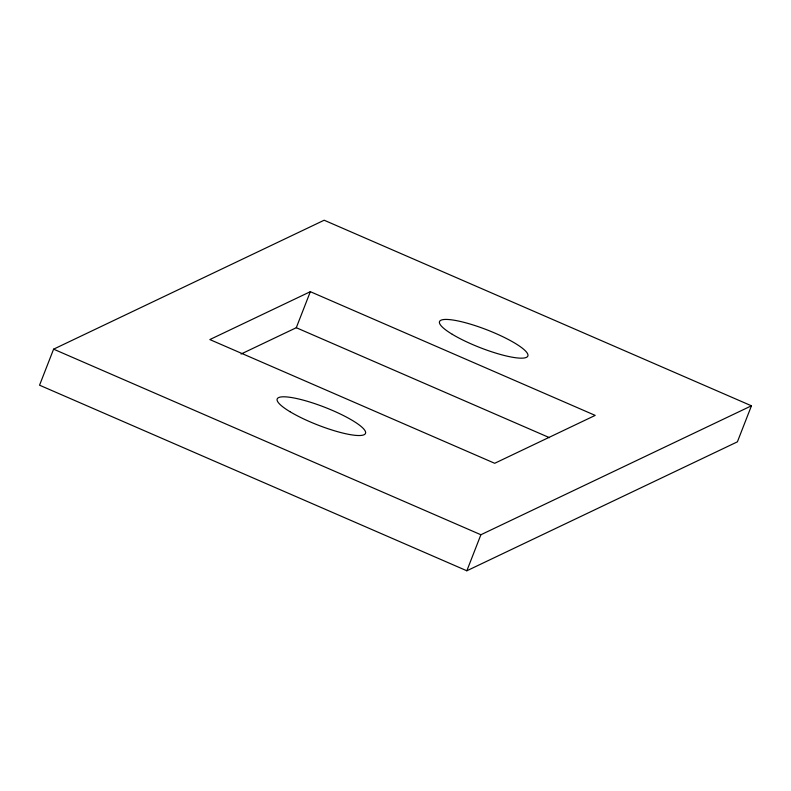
<?xml version="1.0" encoding="UTF-8"?>
<svg xmlns="http://www.w3.org/2000/svg" width="791" height="791" viewBox="0 0 791 791"><rect width="100%" height="100%" fill="white"/><g stroke="black" fill="none" stroke-linecap="round" stroke-linejoin="round"><path stroke-width="1.19" d="M53.6 349.167L39.55 385.197L466.838 570.776L737.4 441.833L751.45 405.803L324.162 220.224L53.6 349.167L480.888 534.746L751.45 405.803M241.077 354.022L296.289 327.711L310.339 291.681L595.198 415.394L494.711 463.289L209.842 339.566L310.339 291.681M466.838 570.776L480.888 534.746M296.289 327.711L549.498 437.68M452.284 334.306A47.371 9.522 21.3 0 0 526.42 357.364A47.371 9.522 21.3 0 0 472.365 324.735A47.371 9.522 21.3 0 0 452.284 334.306M289.951 411.676A47.371 9.522 21.3 0 0 364.087 434.724A47.371 9.522 21.3 0 0 310.032 402.105A47.371 9.522 21.3 0 0 289.951 411.676"/></g></svg>
